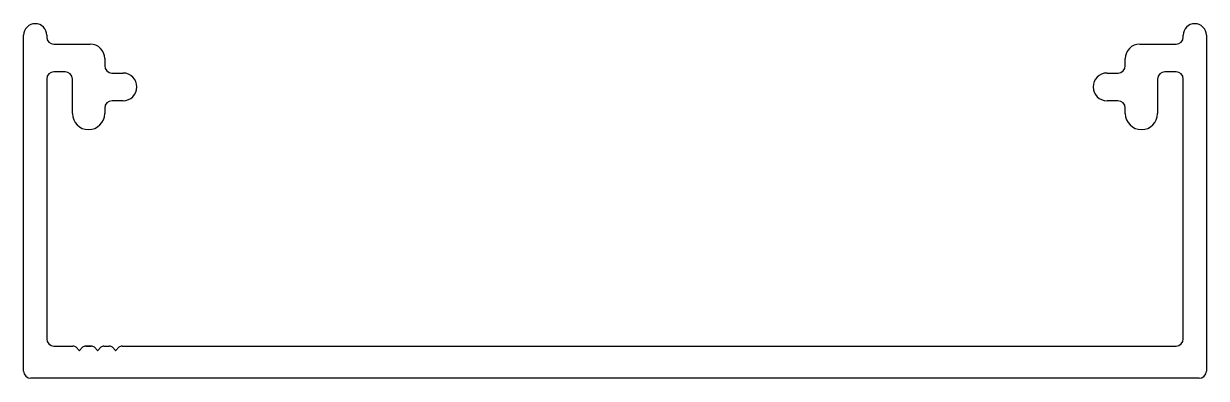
# Model space of a CAD drawing. Extents: x -32.5 to 32.5, y 0.9 to 20.4.
import ezdxf

# ---------------------------------------------------------------- set-up
doc = ezdxf.new("R2010")
doc.units = 0
doc.layers.add('OBJ', color=3, linetype='CONTINUOUS')

msp = doc.modelspace()

# ---------------------------------------------------------------- linework, layer by layer
at = {"layer": 'OBJ', "color": 7}
for p, q in [((-32.549, 1.299), (-32.549, 19.771)), ((-31.279, 19.771), (-31.279, 19.676)), ((31.269, 19.676), (31.269, 19.771)), ((32.539, 19.771), (32.539, 1.299)), ((-30.882, 19.279), (-28.881, 19.279)), ((28.872, 19.279), (30.872, 19.279)), ((-28.088, 18.485), (-28.088, 18.088)), ((28.078, 18.088), (28.078, 18.485)), ((-30.263, 17.755), (-30.882, 17.755)), ((-27.691, 17.692), (-27.081, 17.692)), ((27.072, 17.692), (27.681, 17.692)), ((30.872, 17.755), (30.253, 17.755)), ((-31.279, 17.358), (-31.279, 3.077)), ((-29.866, 15.469), (-29.866, 17.358)), ((29.856, 17.358), (29.856, 15.469)), ((31.269, 3.077), (31.269, 17.358)), ((-28.088, 15.761), (-28.088, 15.469)), ((-27.081, 16.168), (-27.681, 16.168)), ((27.672, 16.168), (27.072, 16.168)), ((28.078, 15.469), (28.078, 15.761)), ((-30.882, 2.68), (-29.834, 2.68)), ((-29.834, 2.68), (-29.834, 2.68)), ((-29.834, 2.68), (-29.834, 2.68)), ((-29.657, 2.607), (-29.486, 2.436)), ((-29.475, 2.436), (-29.304, 2.607)), ((-29.127, 2.68), (-28.834, 2.68)), ((-28.834, 2.68), (-29.127, 2.68)), ((-29.127, 2.68), (-28.834, 2.68)), ((-28.834, 2.68), (-29.127, 2.68)), ((-29.127, 2.68), (-28.834, 2.68)), ((-28.657, 2.607), (-28.486, 2.436)), ((-28.475, 2.436), (-28.304, 2.607)), ((-28.127, 2.68), (-27.834, 2.68)), ((-27.657, 2.607), (-27.486, 2.436)), ((-27.475, 2.436), (-27.304, 2.607)), ((-27.127, 2.68), (-0.386, 2.68)), ((-0.386, 2.68), (-0.386, 2.68)), ((-0.386, 2.68), (30.872, 2.68)), ((32.142, 0.902), (-32.152, 0.902))]:
    msp.add_line(p, q, dxfattribs=at)
for centre, radius, start, end in [((-31.914, 19.771), 0.635, 90, 180), ((-31.914, 19.771), 0.635, 0, 90), ((31.904, 19.771), 0.635, 90, 180), ((31.904, 19.771), 0.635, 360, 90), ((-30.882, 19.676), 0.397, 180, 270), ((30.872, 19.676), 0.397, 270, 360), ((-28.881, 18.485), 0.794, 360, 90), ((28.872, 18.485), 0.794, 90, 180), ((-30.882, 17.358), 0.397, 90, 180), ((-30.263, 17.358), 0.397, 360, 90), ((-27.691, 18.088), 0.397, 180, 270), ((-27.081, 16.93), 0.762, 360, 90), ((27.072, 16.93), 0.762, 90, 180), ((27.681, 18.088), 0.397, 270, 0), ((30.253, 17.358), 0.397, 90, 180), ((30.872, 17.358), 0.397, 360, 90), ((-27.081, 16.93), 0.762, 270, 0), ((27.072, 16.93), 0.762, 180, 270), ((-27.681, 15.761), 0.406, 90, 180), ((27.672, 15.761), 0.406, 360, 90), ((-28.977, 15.469), 0.889, 180, 270), ((-28.977, 15.469), 0.889, 270, 360), ((28.967, 15.469), 0.889, 180, 270), ((28.967, 15.469), 0.889, 270, 360), ((-30.882, 3.077), 0.397, 180, 270), ((-29.834, 2.43), 0.25, 45, 90), ((-29.127, 2.43), 0.25, 90, 135), ((-28.834, 2.43), 0.25, 45, 90), ((-28.127, 2.43), 0.25, 90, 135), ((-27.834, 2.43), 0.25, 45, 90), ((-27.127, 2.43), 0.25, 90, 135), ((30.872, 3.077), 0.397, 270, 0), ((-29.48, 2.442), 0.008, 225, 315), ((-28.481, 2.442), 0.008, 225, 315), ((-27.481, 2.442), 0.008, 225, 315), ((-32.152, 1.299), 0.397, 180, 270), ((32.142, 1.299), 0.397, 270, 0)]:
    msp.add_arc(centre, radius, start, end, dxfattribs=at)

doc.saveas('drawing.dxf')
